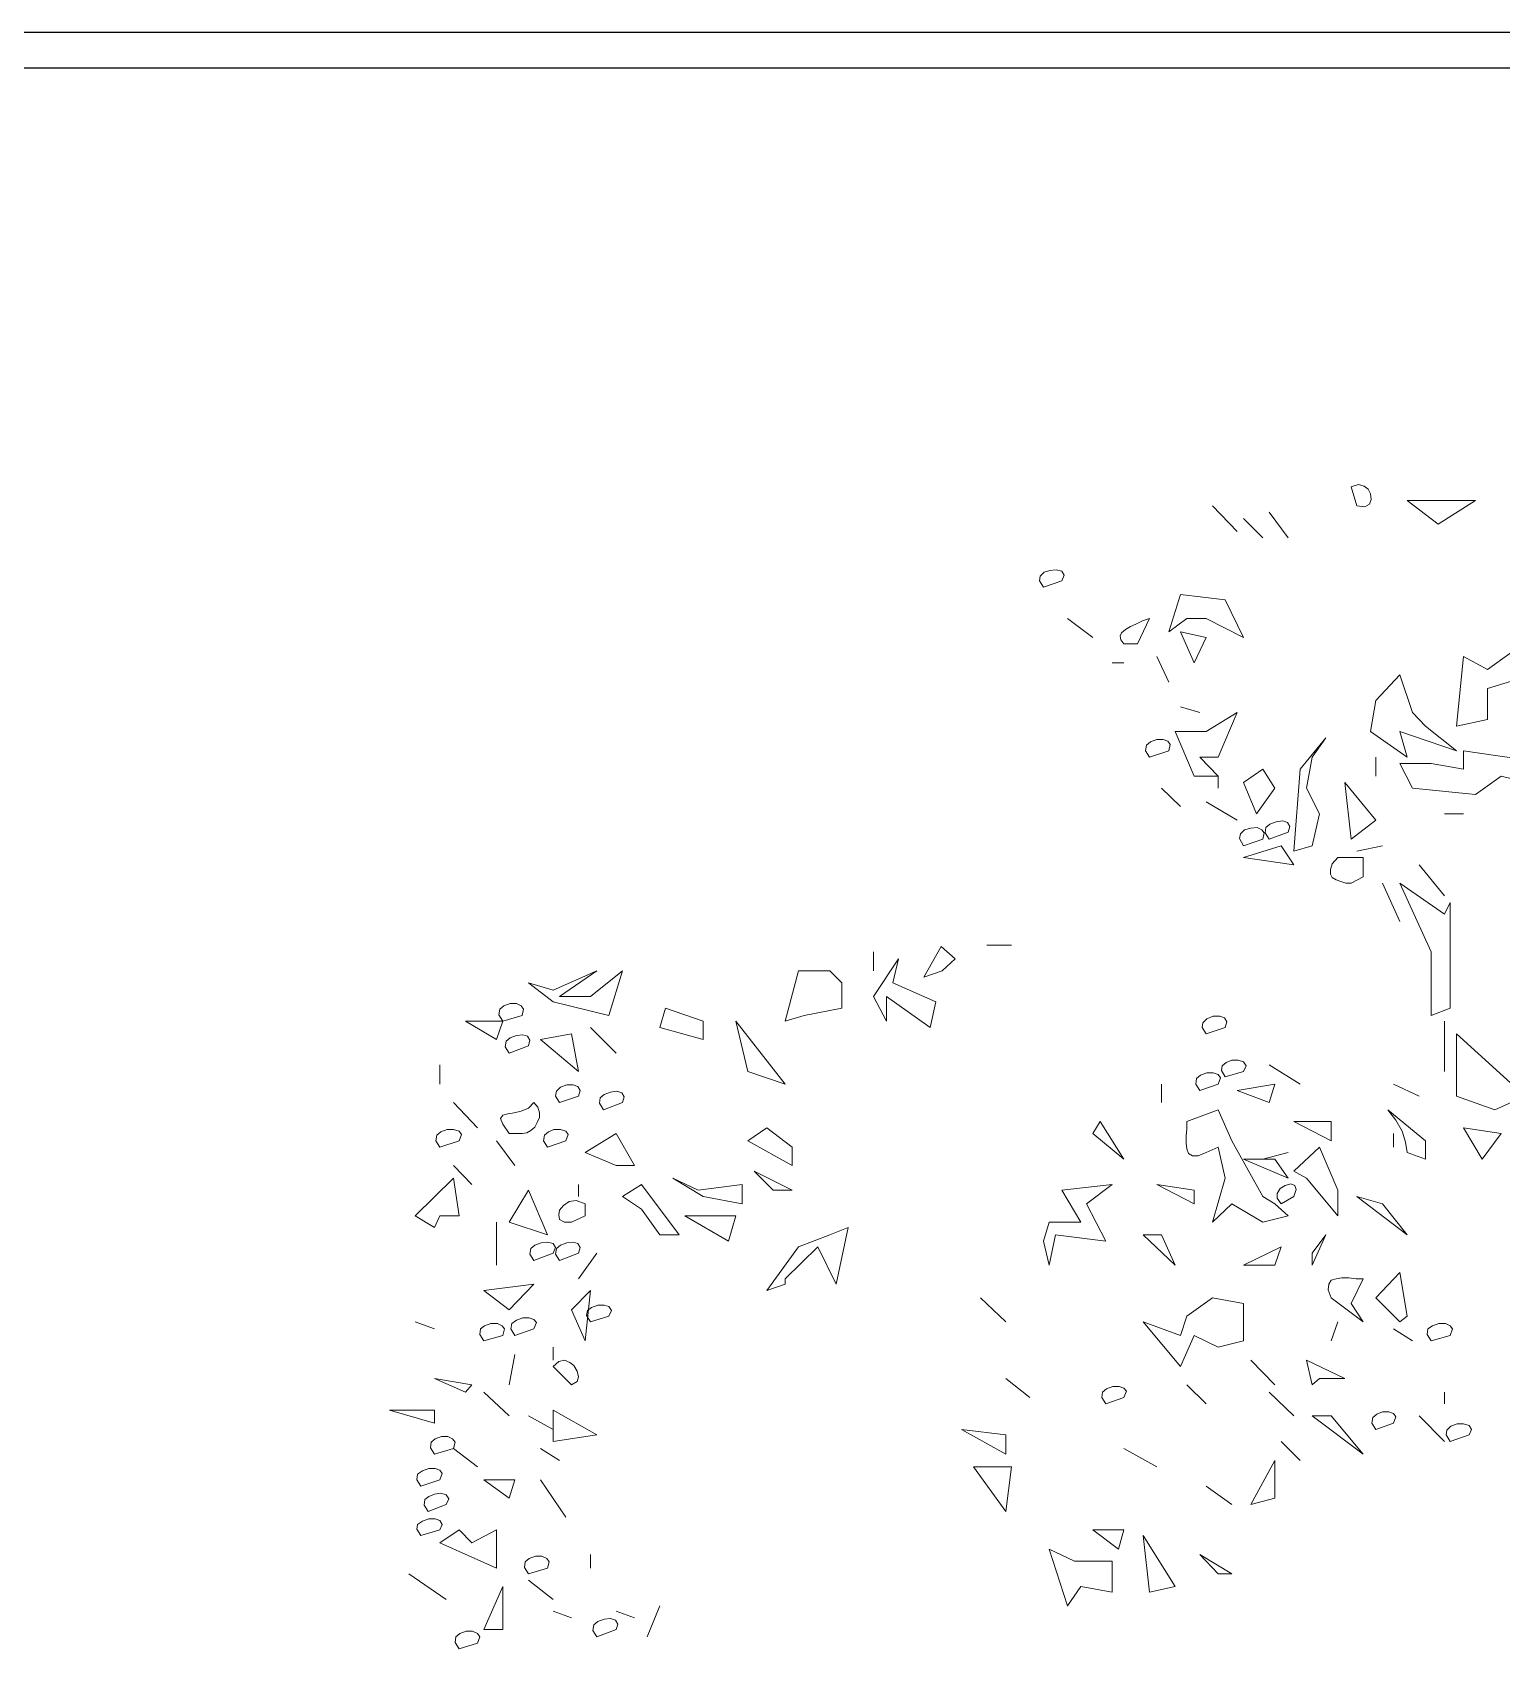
# Model space of a CAD drawing. Header units: millimetres. Extents: x 922141 to 965068, y 34629 to 256118.
# Drawn here: x 950409 to 954462, y 215922 to 220398 of the extents above; entities that cross this region are included whole.
import ezdxf

# ---------------------------------------------------------------- set-up
doc = ezdxf.new("R2010")
doc.units = ezdxf.units.MM
doc.layers.get('Defpoints').update_dxf_attribs({"color": 6})
doc.layers.add('FUR', color=2, linetype='Continuous')
doc.layers.add('TEXT200', color=7, linetype='Continuous')
doc.layers.add('HATCH', color=8, linetype='Continuous', lineweight=5)

# ---------------------------------------------------------------- blocks, each defined once
blk = doc.blocks.new('A$C45F453B8')
at = {"layer": 'HATCH', "linetype": 'Continuous'}
for points in [[(139.67, 449.32), (138.93, 449.25), (138.48, 449.47), (138.34, 449.91), (138.41, 450.43), (138.63, 450.88), (139, 451.17), (139.52, 451.32), (140.19, 451.1), (139.67, 449.32)], [(132.12, 447.62), (128.64, 449.84), (135, 449.84), (132.12, 447.62)], [(150.77, 446.95), (153.07, 449.32), (150.77, 446.95)], [(146.04, 446.36), (147.81, 448.73), (146.04, 446.36)], [(148.4, 446.36), (150.18, 448.14), (148.4, 446.36)], [(167.06, 442.36), (166.84, 442.88), (167.06, 443.25), (167.58, 443.4), (168.17, 443.32), (168.69, 443.18), (169.06, 442.81), (169.14, 442.36), (168.77, 441.77), (167.06, 442.36)], [(127.53, 429.48), (127.53, 432.37), (123.38, 433.63), (121.68, 437.62), (122.27, 441.77), (124.05, 441.77), (123.38, 437.11), (127.53, 434.14), (129.75, 435.33), (130.41, 428.89), (127.53, 429.48)], [(150.18, 437.11), (151.88, 440.59), (156.03, 441.1), (157.14, 437.62), (155.44, 438.88), (153.66, 438.88), (150.18, 437.11)], [(160.03, 436.51), (158.92, 438.88), (159.58, 438.66), (160.18, 438.36), (160.7, 438.14), (161.14, 437.85), (161.51, 437.55), (161.66, 437.25), (161.58, 436.88), (161.29, 436.51), (160.03, 436.51)], [(164.17, 437.11), (166.54, 438.88), (164.17, 437.11)], [(154.77, 434.74), (153.66, 437.11), (156.03, 437.62), (154.77, 434.74)], [(157.14, 432.96), (158.25, 435.33), (157.14, 432.96)], [(162.4, 434.74), (161.29, 434.74), (162.4, 434.74)], [(135, 426), (135.67, 428.37), (130.41, 426.59), (133.3, 428.89), (134.49, 430.15), (135.67, 433.63), (137.89, 431.26), (138.41, 428.37), (135, 426)], [(154.77, 424.22), (152.55, 424.22), (154.25, 426), (152.55, 426), (150.77, 430.15), (153.66, 428.37), (156.55, 428.37), (154.77, 424.22)], [(154.25, 430.15), (156.03, 430.66), (154.25, 430.15)], [(123.16, 425.63), (129.75, 426.59), (129.75, 424.89), (132.78, 425.41), (135.67, 425.41), (134.49, 423.11), (128.64, 422.52), (126.27, 424.22), (121.68, 423.11), (123.16, 425.63)], [(143.81, 417.78), (143.15, 420.74), (144.33, 423.11), (143.81, 426), (142.56, 427.78), (144.92, 424.89), (145.52, 417.26), (143.81, 417.78)], [(157.14, 426.59), (156.99, 427.18), (157.22, 427.48), (157.66, 427.63), (158.25, 427.63), (158.84, 427.41), (159.21, 427.11), (159.29, 426.59), (158.92, 426), (157.14, 426.59)], [(137.89, 424.22), (137.89, 426), (137.89, 424.22)], [(140.19, 418.37), (137.89, 420.15), (140.78, 423.63), (140.19, 418.37)], [(149, 420.74), (147.29, 423.11), (148.4, 424.89), (150.18, 423.63), (149, 420.74)], [(152.55, 423.11), (152.55, 424.22), (152.55, 423.11)], [(156.03, 421.41), (157.81, 423.11), (156.03, 421.41)], [(129.75, 420.74), (131.52, 420.74), (129.75, 420.74)], [(150.77, 420.15), (153.66, 421.85), (150.77, 420.15)], [(146.04, 419.04), (145.89, 419.56), (146.11, 419.93), (146.55, 420.08), (147.15, 420), (147.74, 419.78), (148.11, 419.48), (148.18, 418.97), (147.81, 418.37), (146.04, 419.04)], [(148.4, 418.37), (148.26, 418.97), (148.48, 419.26), (148.92, 419.48), (149.52, 419.41), (150.11, 419.26), (150.48, 418.89), (150.55, 418.45), (150.18, 417.78), (148.4, 418.37)], [(137.3, 417.78), (139.67, 417.26), (137.3, 417.78)], [(145.52, 416), (146.7, 417.78), (150.18, 416.67), (145.52, 416)], [(131.52, 413.12), (133.89, 416), (131.52, 413.12)], [(139.08, 414.89), (139.08, 416.67), (141.44, 416.67), (141.96, 416.08), (142.11, 415.56), (142.11, 415.12), (141.96, 414.82), (141.59, 414.6), (141.15, 414.45), (140.7, 414.3), (140.19, 414.3), (139.08, 414.89)], [(131.01, 402.68), (131.01, 412.52), (131.52, 411.41), (135.67, 414.3), (132.78, 407.93), (132.78, 402.01), (131.01, 402.68)], [(135.67, 410.75), (137.3, 414.3), (135.67, 410.75)], [(171.73, 408.53), (174.02, 408.53)], [(178.17, 406.16), (176.98, 407.27), (178.28, 408.43), (179.87, 405.56), (178.17, 406.16)], [(179.28, 400.9), (178.76, 403.27), (182.76, 405.05), (182.24, 407.27), (184.54, 403.79), (183.35, 401.49), (183.35, 403.79), (179.28, 400.9)], [(184.54, 406.16), (184.54, 407.93), (184.54, 406.16)], [(190.98, 402.01), (187.5, 402.68), (187.5, 405.05), (188.61, 406.16), (191.5, 406.16), (192.75, 401.49), (190.98, 402.01)], [(209.12, 402.01), (207.86, 406.16), (210.82, 403.79), (213.71, 403.79), (210.23, 406.16), (214.3, 404.38), (216.59, 405.05), (214.3, 403.27), (209.12, 402.01)], [(200.38, 399.79), (200.38, 401.49), (203.86, 402.68), (204.38, 400.9), (200.38, 399.79)], [(217.19, 402.01), (217.04, 402.6), (217.26, 402.9), (217.71, 403.12), (218.3, 403.12), (218.89, 402.9), (219.26, 402.6), (219.33, 402.08), (218.96, 401.49), (217.19, 402.01)], [(131.52, 396.83), (131.52, 401.49)], [(151.88, 400.9), (151.74, 401.42), (151.96, 401.79), (152.4, 401.94), (153, 401.94), (153.59, 401.71), (153.96, 401.34), (154.03, 400.9), (153.66, 400.31), (151.88, 400.9)], [(192.75, 395.64), (197.34, 401.49), (196.23, 396.83), (192.75, 395.64)], [(208.45, 398.53), (210.82, 400.9), (208.45, 398.53)], [(219.56, 399.79), (218.96, 401.49), (222.44, 401.49), (219.56, 399.79)], [(126.86, 393.27), (124.05, 394.53), (130.41, 400.31), (130.41, 394.53), (126.86, 393.27)], [(211.93, 396.83), (212.6, 400.31), (215.48, 399.79), (211.93, 396.83)], [(216.59, 399.2), (216.45, 399.72), (216.67, 400.09), (217.11, 400.23), (217.71, 400.16), (218.3, 399.94), (218.67, 399.64), (218.74, 399.12), (218.37, 398.53), (216.59, 399.2)], [(150.18, 396.83), (149.96, 397.35), (150.18, 397.72), (150.7, 397.86), (151.29, 397.86), (151.81, 397.64), (152.18, 397.35), (152.25, 396.9), (151.88, 396.31), (150.18, 396.83)], [(144.92, 395.64), (147.81, 397.42), (144.92, 395.64)], [(152.55, 395.64), (152.33, 396.24), (152.55, 396.53), (153, 396.68), (153.59, 396.68), (154.18, 396.46), (154.55, 396.16), (154.62, 395.64), (154.25, 395.05), (152.55, 395.64)], [(224.81, 395.64), (224.81, 397.42), (224.81, 395.64)], [(133.89, 394.53), (136.26, 395.64), (133.89, 394.53)], [(147.81, 393.94), (147.29, 395.64), (150.77, 395.05), (147.81, 393.94)], [(157.81, 393.94), (157.81, 395.64), (157.81, 393.94)], [(207.86, 393.94), (207.71, 394.46), (207.93, 394.83), (208.38, 394.98), (208.97, 394.9), (209.56, 394.68), (209.93, 394.38), (210.01, 393.87), (209.63, 393.27), (207.86, 393.94)], [(211.93, 394.53), (211.78, 395.05), (212, 395.42), (212.45, 395.57), (213.04, 395.57), (213.63, 395.35), (214, 394.98), (214.08, 394.53), (213.71, 393.94), (211.93, 394.53)], [(217.19, 391.05), (216.74, 391.13), (216.37, 391.35), (216, 391.65), (215.78, 392.09), (215.56, 392.53), (215.56, 392.98), (215.71, 393.5), (216.08, 393.94), (216.59, 393.42), (217.26, 393.13), (217.93, 392.98), (218.52, 392.9), (218.96, 392.76), (219.19, 392.46), (218.96, 391.94), (218.37, 391.05), (217.19, 391.05)], [(221.33, 391.57), (223.55, 393.94), (221.33, 391.57)], [(133.3, 388.68), (133.3, 390.39), (136.78, 393.27), (136.04, 392.31), (135.45, 391.28), (135.15, 390.24), (135, 389.28), (133.3, 388.68)], [(142.04, 390.39), (142.04, 392.16), (145.52, 392.16), (142.04, 390.39)], [(146.04, 383.43), (147.29, 384.54), (148.4, 385.2), (151.29, 390.39), (152.55, 393.27), (155.44, 392.16), (155.44, 391.5), (155.51, 390.83), (155.51, 390.16), (155.44, 389.65), (155.29, 389.2), (154.92, 388.98), (154.4, 388.98), (153.66, 389.28), (152.55, 389.79), (151.88, 386.91), (153.07, 382.83), (151.29, 384.54), (148.4, 382.83), (146.04, 383.43)], [(161.29, 388.68), (163.51, 392.16), (164.17, 391.05), (161.29, 388.68)], [(128.04, 388.68), (126.27, 391.05), (129.75, 391.57), (128.04, 388.68)], [(136.26, 389.79), (136.26, 391.05), (136.26, 389.79)], [(192.09, 388.09), (192.09, 389.79), (194.46, 391.57), (196.23, 390.39), (192.09, 388.09)], [(208.45, 388.09), (206.75, 388.09), (208.45, 391.05), (211.34, 389.28), (208.45, 388.09)], [(213.11, 390.39), (212.89, 390.98), (213.11, 391.28), (213.63, 391.42), (214.23, 391.42), (214.74, 391.2), (215.11, 390.9), (215.19, 390.39), (214.82, 389.79), (213.11, 390.39)], [(217.85, 388.09), (219.56, 390.39), (217.85, 388.09)], [(223.04, 390.39), (222.81, 390.98), (223.04, 391.28), (223.55, 391.42), (224.15, 391.42), (224.74, 391.2), (225.11, 390.9), (225.18, 390.39), (224.81, 389.79), (223.04, 390.39)], [(141.44, 385.8), (143.15, 389.79), (145.52, 387.57), (144.33, 386.91), (141.44, 383.43), (141.44, 385.8), (141.44, 385.8)], [(146.04, 389.28), (148.4, 388.68), (146.04, 389.28)], [(146.04, 386.91), (147.29, 388.68), (150.18, 388.68), (146.04, 386.91)], [(193.86, 385.8), (192.09, 385.8), (195.64, 387.57), (193.86, 385.8)], [(221.85, 386.31), (223.55, 388.09), (221.85, 386.31)], [(145.52, 385.2), (145.29, 385.87), (145.44, 386.24), (145.81, 386.39), (146.33, 386.24), (146.78, 385.94), (147.07, 385.5), (147.07, 385.06), (146.7, 384.54), (145.52, 385.2)], [(154.77, 384.54), (154.77, 385.8), (158.25, 386.31), (154.77, 384.54)], [(168.25, 378.84), (167.65, 381.65), (162.99, 381.06), (164.77, 384.54), (162.4, 386.31), (167.06, 385.8), (165.29, 382.83), (168.25, 382.83), (168.77, 381.06), (168.25, 378.84)], [(196.75, 384.54), (196.75, 386.31), (200.82, 385.8), (203.19, 386.91), (200.38, 385.2), (196.75, 384.54)], [(202.6, 381.65), (206.08, 386.31), (207.86, 385.2), (206.08, 384.02), (204.38, 381.65), (202.6, 381.65)], [(211.93, 385.2), (211.93, 386.31), (211.93, 385.2)], [(214.82, 381.65), (216.59, 385.8), (218.37, 382.83), (214.82, 381.65)], [(225.33, 382.32), (224.81, 383.43), (223.04, 383.43), (223.55, 386.91), (227.11, 383.43), (225.33, 382.32)], [(135, 381.65), (137.3, 384.54), (139.67, 385.2), (135, 381.65)], [(211.34, 383.43), (211.34, 384.54), (212.15, 384.83), (212.82, 384.76), (213.34, 384.39), (213.71, 383.95), (213.78, 383.5), (213.71, 383.06), (213.26, 382.83), (212.6, 382.83), (211.34, 383.43)], [(198.01, 381.06), (197.34, 383.43), (202.08, 383.43), (198.01, 381.06)], [(219.56, 378.84), (219.56, 382.83), (219.56, 378.84)], [(143.81, 378.84), (143.81, 379.95), (142.56, 381.65), (143.81, 378.84)], [(156.55, 378.84), (157.81, 381.65), (159.51, 381.65), (156.55, 378.84)], [(192.75, 377.06), (192.75, 377.58), (189.72, 380.54), (188.02, 377.06), (186.9, 382.32), (188.61, 381.65), (191.5, 380.54), (194.46, 376.47), (192.75, 377.06)], [(147.29, 378.84), (146.7, 380.54), (150.18, 378.84), (147.29, 378.84)], [(211.93, 377.58), (210.23, 379.95), (211.93, 377.58)], [(211.93, 379.95), (211.78, 380.47), (212, 380.84), (212.45, 380.98), (213.04, 380.91), (213.63, 380.69), (214, 380.39), (214.08, 379.87), (213.71, 379.28), (211.93, 379.95)], [(214.3, 379.95), (214.08, 380.47), (214.3, 380.84), (214.82, 380.98), (215.41, 380.91), (216, 380.69), (216.37, 380.39), (216.45, 379.87), (216.08, 379.28), (214.3, 379.95)], [(135.67, 373.58), (135, 374.1), (135.67, 378.17), (137.89, 375.8), (135.67, 373.58)], [(139.08, 373.58), (140.19, 375.28), (139.08, 377.58), (139.74, 377.58), (140.41, 377.65), (141.07, 377.65), (141.59, 377.58), (142.04, 377.43), (142.26, 377.06), (142.33, 376.54), (142.04, 375.8), (139.08, 373.58)], [(218.37, 374.69), (216.08, 377.06), (220.74, 376.47), (218.37, 374.69)], [(156.03, 369.43), (154.77, 372.32), (152.55, 371.21), (150.18, 371.8), (150.18, 375.28), (153.07, 375.8), (155.44, 374.1), (156.03, 372.32), (159.51, 373.58), (156.03, 369.43)], [(172.25, 373.58), (174.61, 375.8), (172.25, 373.58)], [(211.34, 371.8), (210.82, 376.47), (212.6, 374.69), (211.34, 371.8)], [(209.12, 374.1), (208.89, 374.62), (209.12, 374.99), (209.56, 375.13), (210.15, 375.13), (210.75, 374.91), (211.12, 374.62), (211.19, 374.17), (210.82, 373.58), (209.12, 374.1)], [(216.08, 372.91), (215.85, 373.51), (216.08, 373.8), (216.52, 373.95), (217.11, 373.95), (217.71, 373.73), (218.15, 373.43), (218.22, 372.91), (217.85, 372.32), (216.08, 372.91)], [(131.01, 372.32), (130.78, 372.91), (131.01, 373.21), (131.45, 373.43), (132.04, 373.43), (132.63, 373.21), (133.08, 372.91), (133.15, 372.4), (132.78, 371.8), (131.01, 372.32)], [(134.49, 371.8), (136.26, 372.91)], [(142.04, 371.8), (141.44, 373.58), (142.04, 371.8)], [(218.96, 372.32), (218.82, 372.91), (219.04, 373.21), (219.48, 373.43), (220.07, 373.43), (220.67, 373.21), (221.04, 372.91), (221.11, 372.4), (220.74, 371.8), (218.96, 372.32)], [(225.33, 372.91), (227.11, 373.58), (225.33, 372.91)], [(214.3, 370.03), (214.3, 371.21), (214.3, 370.03)], [(143.81, 367.73), (143.15, 368.32), (140.78, 368.32), (144.33, 370.03), (143.81, 367.73)], [(147.29, 367.73), (149.52, 370.03), (147.29, 367.73)], [(212.6, 367.73), (212.08, 368.03), (211.93, 368.47), (212.08, 368.99), (212.37, 369.51), (212.74, 369.8), (213.26, 370.03), (213.78, 369.88), (214.3, 369.43), (212.6, 367.73)], [(218.37, 367.73), (217.85, 370.54), (218.37, 367.73)], [(153.66, 365.95), (155.44, 367.73), (153.66, 365.95)], [(170.02, 366.55), (172.25, 368.32), (170.02, 366.55)], [(222.44, 367.06), (221.85, 367.73), (225.33, 368.32), (222.44, 367.06)], [(131.52, 365.95), (131.52, 367.06), (131.52, 365.95)], [(145.52, 364.84), (147.81, 367.06), (145.52, 364.84)], [(161.29, 366.55), (161.07, 367.14), (161.29, 367.43), (161.73, 367.58), (162.32, 367.58), (162.92, 367.36), (163.29, 367.06), (163.36, 366.55), (162.99, 365.95), (161.29, 366.55)], [(218.37, 364.84), (220.74, 367.06), (218.37, 364.84)], [(131.52, 362.47), (133.89, 364.84), (131.52, 362.47)], [(136.26, 364.18), (136.04, 364.77), (136.26, 365.07), (136.71, 365.21), (137.3, 365.21), (137.82, 364.99), (138.19, 364.7), (138.26, 364.18), (137.89, 363.58), (136.26, 364.18)], [(139.08, 361.29), (142.04, 364.84), (143.81, 364.84), (139.08, 361.29)], [(210.23, 363.07), (214.3, 365.36), (214.3, 362.47), (210.23, 363.07)], [(214.3, 363.58), (216.59, 364.84), (214.3, 363.58)], [(225.33, 364.18), (225.33, 365.36), (229.48, 365.36), (225.33, 364.18)], [(129.23, 363.07), (129.01, 363.58), (129.23, 363.95), (129.75, 364.1), (130.34, 364.1), (130.93, 363.88), (131.3, 363.51), (131.38, 363.07), (131.01, 362.47), (129.23, 363.07)], [(172.25, 361.29), (172.25, 363.07), (176.39, 363.58), (172.25, 361.29)], [(144.92, 360.7), (146.7, 362.47), (144.92, 360.7)], [(158.25, 360.1), (161.29, 361.81), (158.25, 360.1)], [(213.71, 360.7), (215.48, 361.81), (213.71, 360.7)], [(221.33, 360.1), (223.55, 361.81), (221.33, 360.1)], [(223.55, 361.81), (223.41, 362.4), (223.63, 362.7), (224.07, 362.92), (224.66, 362.92), (225.26, 362.7), (225.63, 362.4), (225.7, 361.88), (225.33, 361.29), (223.55, 361.81)], [(147.29, 357.22), (147.29, 360.7), (149.52, 356.62), (147.29, 357.22)], [(172.25, 355.96), (171.73, 360.1), (175.28, 360.1), (172.25, 355.96)], [(213.11, 355.44), (215.48, 358.92), (213.11, 355.44)], [(218.37, 357.22), (217.85, 358.92), (220.74, 358.92), (218.37, 357.22)], [(224.81, 358.92), (224.59, 359.51), (224.81, 359.81), (225.26, 359.96), (225.85, 359.96), (226.44, 359.73), (226.89, 359.44), (226.96, 358.92), (226.59, 358.33), (224.81, 358.92)], [(151.29, 356.62), (153.66, 358.33), (151.29, 356.62)], [(224.22, 356.62), (224, 357.14), (224.22, 357.51), (224.74, 357.66), (225.33, 357.59), (225.85, 357.37), (226.22, 357.07), (226.29, 356.55), (225.92, 355.96), (224.22, 356.62)], [(161.81, 352.48), (161.29, 354.26), (164.17, 354.26), (161.81, 352.48)], [(219.56, 350.7), (219.56, 354.26), (221.85, 353.07), (223.04, 354.26), (224.81, 353.07), (219.56, 350.7)], [(224.81, 354.26), (224.59, 354.77), (224.81, 355.14), (225.26, 355.29), (225.85, 355.29), (226.44, 355.07), (226.89, 354.77), (226.96, 354.33), (226.59, 353.74), (224.81, 354.26)], [(156.55, 349), (159.51, 353.74), (158.92, 348.48), (156.55, 349)], [(152.55, 350.18), (151.29, 350.18), (154.25, 351.96), (152.55, 350.18)], [(166.54, 347.22), (165.29, 349), (162.4, 348.48), (162.4, 351.37), (165.88, 351.37), (168.25, 352.48), (166.54, 347.22)], [(210.82, 350.7), (210.82, 351.96), (210.82, 350.7)], [(214.82, 350.7), (214.67, 351.29), (214.89, 351.59), (215.34, 351.81), (215.93, 351.81), (216.52, 351.59), (216.89, 351.29), (216.96, 350.78), (216.59, 350.18), (214.82, 350.7)], [(214.3, 347.81), (216.59, 349.59), (214.3, 347.81)], [(224.22, 347.81), (227.7, 350.18), (224.22, 347.81)], [(218.96, 345), (218.96, 349), (220.74, 345), (218.96, 345)], [(166.47, 347.22), (166.54, 347.22), (166.54, 347.22), (166.47, 347.22)], [(205.56, 344.33), (204.38, 347.22), (205.56, 344.33)], [(206.75, 346.11), (208.45, 346.7), (206.75, 346.11)], [(212.6, 346.11), (214.3, 346.7), (212.6, 346.11)], [(208.45, 345), (208.3, 345.52), (208.52, 345.89), (208.97, 346.04), (209.56, 345.96), (210.15, 345.74), (210.52, 345.44), (210.6, 344.93), (210.23, 344.33), (208.45, 345)], [(221.33, 343.74), (221.11, 344.33), (221.33, 344.63), (221.78, 344.85), (222.37, 344.85), (222.96, 344.63), (223.33, 344.33), (223.41, 343.82), (223.04, 343.22), (221.33, 343.74)]]:
    blk.add_lwpolyline(points, dxfattribs=at)

msp = doc.modelspace()

# ---------------------------------------------------------------- linework, layer by layer
at = {"layer": 'Defpoints'}
msp.add_lwpolyline([(965068.26, 190849.45), (965068.26, 220398.38), (922141.11, 220398.38), (922141.11, 190849.45)], close=True, dxfattribs=at)
at = {"layer": 'TEXT200'}
msp.add_lwpolyline([(964970.15, 190947.56), (964970.15, 220300.27), (922239.22, 220300.27), (922239.22, 190947.56)], close=True, dxfattribs=at)

# ---------------------------------------------------------------- block references
at = {"layer": 'FUR', "xscale": -29.70886197658729, "yscale": 29.70886197658729, "zscale": 29.70886197658729}
msp.add_blockref('A$C45F453B8', (958212.52, 205743.68), dxfattribs=at)

doc.saveas('drawing.dxf')
